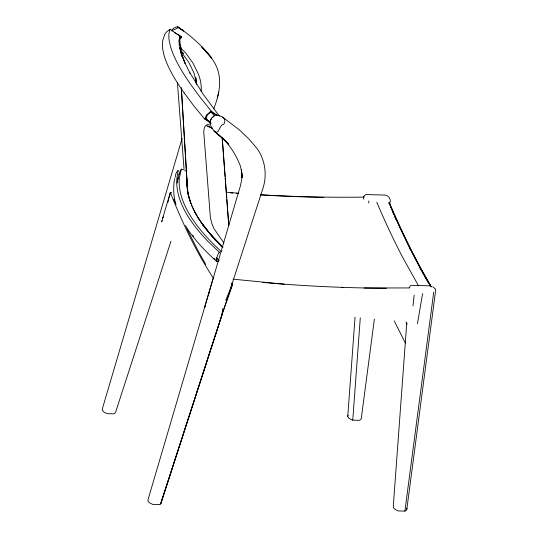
<?xml version="1.0" encoding="UTF-8"?>
<svg xmlns="http://www.w3.org/2000/svg" width="538" height="538" viewBox="0 0 538 538"><rect width="100%" height="100%" fill="white"/><g stroke="black" fill="none" stroke-linecap="round" stroke-linejoin="round"><path stroke-width="0.81" d="M241.441 169.726L241.965 177.681L241.965 174.077L241.73 179.531L240.459 185.691L148.044 499.594L148.017 501.268L149.746 502.983L152.886 504.449L159.423 504.624A10.088 3.961 7.5 0 0 161.366 502.169L222.362 313.593L160.586 503.945L222.295 313.97M201.145 91.608C201.696 85.576 200.526 79.537 198.32 73.921L192.947 63.08L185.798 53.148L180.573 47.963M190.802 203.108C188.287 196.343 186.834 189.087 187.432 181.844A305.806 108.158 16.2 0 0 188.334 194.494M363.681 199.215L363.796 196.847M347.75 416.573L355.053 317.191M374.374 319.061L361.274 418.564A10.074 3.954 7.5 0 1 359.344 420.319L352.767 420.144L360.285 317.857M368.725 202.974L368.88 200.903M406.762 322.881L393.265 506.608A10.074 3.954 7.5 0 0 398.322 510.925L404.899 511.1A10.074 3.954 7.5 0 0 406.661 508.094M231.918 283.116L232.631 284.548L222.107 314.131L222.597 308.704M389.566 203.707C391.577 199.753 389.236 195.771 385.067 195.065L365.894 194.548L364.125 195.866L363.822 196.76M404.899 511.1L433.715 292.188M406.822 509.345L435.666 290.338L435.45 289.047L432.734 286.727M186.935 178.273L186.639 184.44L188.004 194.258A327.124 112.079 18.3 0 0 204.305 226.706L213.593 238.159L222.402 247.433M213.848 108.79C217.715 98.118 221.078 86.719 219.033 75.273C217.372 64.56 210.493 55.817 203.303 48.131C195.482 40.263 186.962 32.778 177.601 26.92C175.408 26.759 173.626 28.184 172.113 29.577M412.949 305.981L414.173 295.14M178.986 174.877L180.075 171.111L181.333 169.174L184.332 169.927M179.221 173.33L177.163 183.021M388.913 203.29L388.987 202.813L389.566 203.028L392.753 210.419A1771.237 432.969 -87.4 0 0 431.489 286.848M177.284 182.234L177.991 177.681M417.454 323.654L422.599 293.546M179.692 39.98L179.524 37.768L179.927 38.48L179.739 40.061M174.715 178.522C173.068 186.444 173.492 194.682 175.254 202.557M217.446 97.674L218.771 92.072M168.017 202.133L168.602 199.712M168.993 198.098L170.351 192.456L171.326 192.496M210.957 123.269L204.79 119.18L206.579 114.883L211.165 111.023L217.157 115.206M209.067 293.237L209.504 291.677M181.333 169.174L179.369 178.031A311.885 108.165 17.5 0 0 180.432 192.691A317.373 110.068 17.5 0 0 186.383 208.683A316.142 109.644 17.5 0 0 201.663 231.286A309.727 107.418 17.5 0 0 218.092 248.576L221.501 251.69M182.133 138.38L102.361 408.793L102.334 410.467L104.056 412.182L107.197 413.648L113.733 413.823A10.088 3.961 7.5 0 0 115.603 412.222L170.99 241.159M171.192 192.967L170.351 192.456L161.561 221.918L162.308 220.593M179.625 38.83L180.096 37.351M230.479 288.785L263.055 187.977C267.265 174.722 265.106 159.497 256.808 148.246L248.778 138.898L239.41 129.887L222.49 117.082L219.632 115.65L215.415 114.89L211.811 117.923L209.813 122.146C211.367 132.846 222.967 136.618 228.858 144.366L216.901 133.303M222.107 314.131L232.201 284.42L231.562 283.136M409.371 287.366L410.36 285.92L411.449 285.328L430.615 285.846M225.745 300.345L232.201 284.42L232.631 284.548M162.637 218.314L163.397 216.915M205.247 306.176L204.507 307.501L213.29 278.032A1436.534 422.081 -80 0 1 173.68 200.775L170.351 192.456M175.26 177.453A11.359 10.101 -26.6 0 1 176.39 172.678L177.87 170.445L178.394 170.533A318.792 112.704 16.2 0 0 190.109 219.571L193.915 225.012A318.22 112.503 16.2 0 0 208.24 241.636L219.423 252.309L217.971 254.393L216.901 257.534L216.996 260.997L218.562 261.26M181.01 37.62L179.934 37.855C179.47 39.671 182.281 36.846 180.734 37.122M179.853 38.104L179.833 38.635M180.903 37.647L180.035 37.539M180.923 53.37L179.45 35.75L170.136 29.24L166.854 31.655L164.877 34.129L163.76 37.404A279.894 62.435 37 0 0 162.732 49.288L164.029 55.253A277.985 62.005 37 0 0 184.178 92.933M171.844 31.096C173.404 29.267 177.661 28.985 178.273 27.095M180.062 47.29L180.963 47.162L181.649 56.335M180.519 37.317L181.441 37.149M186.383 170.748L184.87 170.828M174.789 32.778L181.299 36.423L180.311 36.678L180.761 37.088M179.995 37.66L181.084 37.478M409.727 287.931L364.044 287.998M180.674 37.095L181.299 37.088M386.385 288.287L376.196 288.166A1455.962 1294.199 -26.6 0 1 272.732 283.27L262.416 282.41M207.278 125.912L206.787 125.905L212.725 128.589M341.59 287.46L343.244 287.534M284.32 284.212L233.035 279.168M179.948 36.275L181.299 36.423M218.899 252.221L219.423 252.309M187.237 228.67C195.462 240.869 205.677 251.596 216.585 261.414L218.233 261.69M209.544 124.816C204.238 123.081 203.277 130.714 203.922 134.312L210.385 217.655L211.851 223.485L213.996 228.704L223.922 243.021M215.234 132.16C220.002 133.283 218.953 124.883 223.781 124.285C225.409 121.951 225.16 118.494 222.49 117.082M208.327 126.188L212.073 128.037M216.222 115.367L210.963 111.931L207.486 114.89L205.637 119.019L210.163 122.079M210.93 123.444L209.598 122.442L210.318 120.29L211.521 118.306L214.359 115.771A272.995 64.56 35.2 0 1 210.566 111.527M215.731 132.375L213.963 130.983C225.328 139.12 234.017 150.559 239.349 163.438C241.394 167.049 242.625 180.694 241.421 169.611M216.35 257.783L219.195 260.379M214.043 258.24L215.227 259.343M222.981 247.366L209.026 232.712L200.25 221.138M181.01 51.278L183.377 53.592L181.044 51.298M222.376 246.841L209.026 232.712M180.795 51.392L188.73 62.166L193.989 72.98L196.276 82.153L195.771 77.351M210.19 233.936L212.752 236.969L202.429 224.272L207.628 230.903M204.79 119.18L193.936 105.979L184.164 92.926M211.165 111.023L200.378 97.62L190.66 84.426A275.638 58.568 38.4 0 1 170.539 46.692L169.214 40.807A278.045 59.079 38.4 0 1 170.136 29.247M219.497 116.248L203.189 94.217L189.927 72.912L190.109 73.255L184.964 62.98L181.333 53.605L185.193 63.531L181.757 55.071L179.645 47.593M192.604 235.126L193.546 236.397M205.583 228.475L204.548 227.063A307.528 108.763 16.2 0 1 200.049 220.755M180.701 46.766L180.963 47.162M199.181 219.497L197.143 216.222M418.503 285.745L402.572 257.157A1758.238 429.795 -87.4 0 1 376.782 202.234M431.012 286.767L418.322 264.387A1771.392 433.009 -87.4 0 1 390.669 206.713L388.987 202.813L389.875 204.864M194.864 212.053L196.774 215.469M194.716 211.878L196.612 215.281M405.982 322.047L407.098 324.266M394.233 320.877L405.363 343.056M191.79 205.65L194.198 210.862M390.669 206.713L392.135 210.129A1758.292 429.808 -87.4 0 0 430.662 286.29M191.118 203.835L188.508 195.301M216.585 261.414L216.289 258.933M184.009 168.663L177.379 82.301M195.845 78.084L196.37 84.533M222.234 137.553L228.805 225.052M222.167 138.004L222.355 140.519M222.483 142.193L225.059 176.511M225.18 178.186L226.666 197.95M226.794 199.611L228.731 225.462M179.638 42.858L180.015 47.869M179.053 41.48L179.309 45.663M179.41 47.337L179.51 49.012M181.313 87.828L187.291 185.852M181.373 88.017L187.426 188.529M241.965 176.504L241.925 175.327L241.959 177.163M241.992 176.457L241.972 175.233L241.992 177.284M178.804 41.09A273.291 61.319 36.8 0 1 179.188 39.536M179.43 38.79A273.291 61.319 36.8 0 1 180.001 37.371M209.564 122.429A279.202 58.326 38.9 0 1 205.482 117.472M352.767 420.144A10.081 3.954 7.5 0 1 347.999 415.161M199.611 220.089A307.528 108.763 16.2 0 1 197.157 216.148M205.704 264.414A1741.008 502.223 -80.9 0 1 185.529 225.563M176.087 204.601A1741.008 502.223 -80.9 0 1 173.787 199.215M428.14 282.618A1740.02 425.336 -87.4 0 1 426.91 280.5M426.089 279.074A1740.02 425.336 -87.4 0 1 424.045 275.483M423.231 274.03A1740.02 425.336 -87.4 0 1 422.014 271.838M421.2 270.365A1740.02 425.336 -87.4 0 1 419.983 268.146M410.319 249.693A1740.02 425.336 -87.4 0 1 409.189 247.433M395.988 219.511A1740.02 425.336 -87.4 0 1 394.973 217.231M393.621 214.178A1740.02 425.336 -87.4 0 1 392.942 212.638M323.815 197.385A1565.123 1391.228 -26.6 0 1 260.365 194.911M238.751 193.485A1565.123 1391.228 -26.6 0 1 236.256 193.303M232.934 193.055A1565.123 1391.228 -26.6 0 1 230.446 192.866M364.031 197.103A1337.831 1189.188 -26.6 0 1 260.305 194.709M238.704 193.223A1337.831 1189.188 -26.6 0 1 226.269 192.214M182.308 30.115L177.601 26.92L183.673 31.049L182.308 30.115M210.983 57.21L201.797 47.109L211.656 57.97L210.983 57.21M196.397 83.403L196.343 82.724L196.478 84.668L196.397 83.403"/></g></svg>
